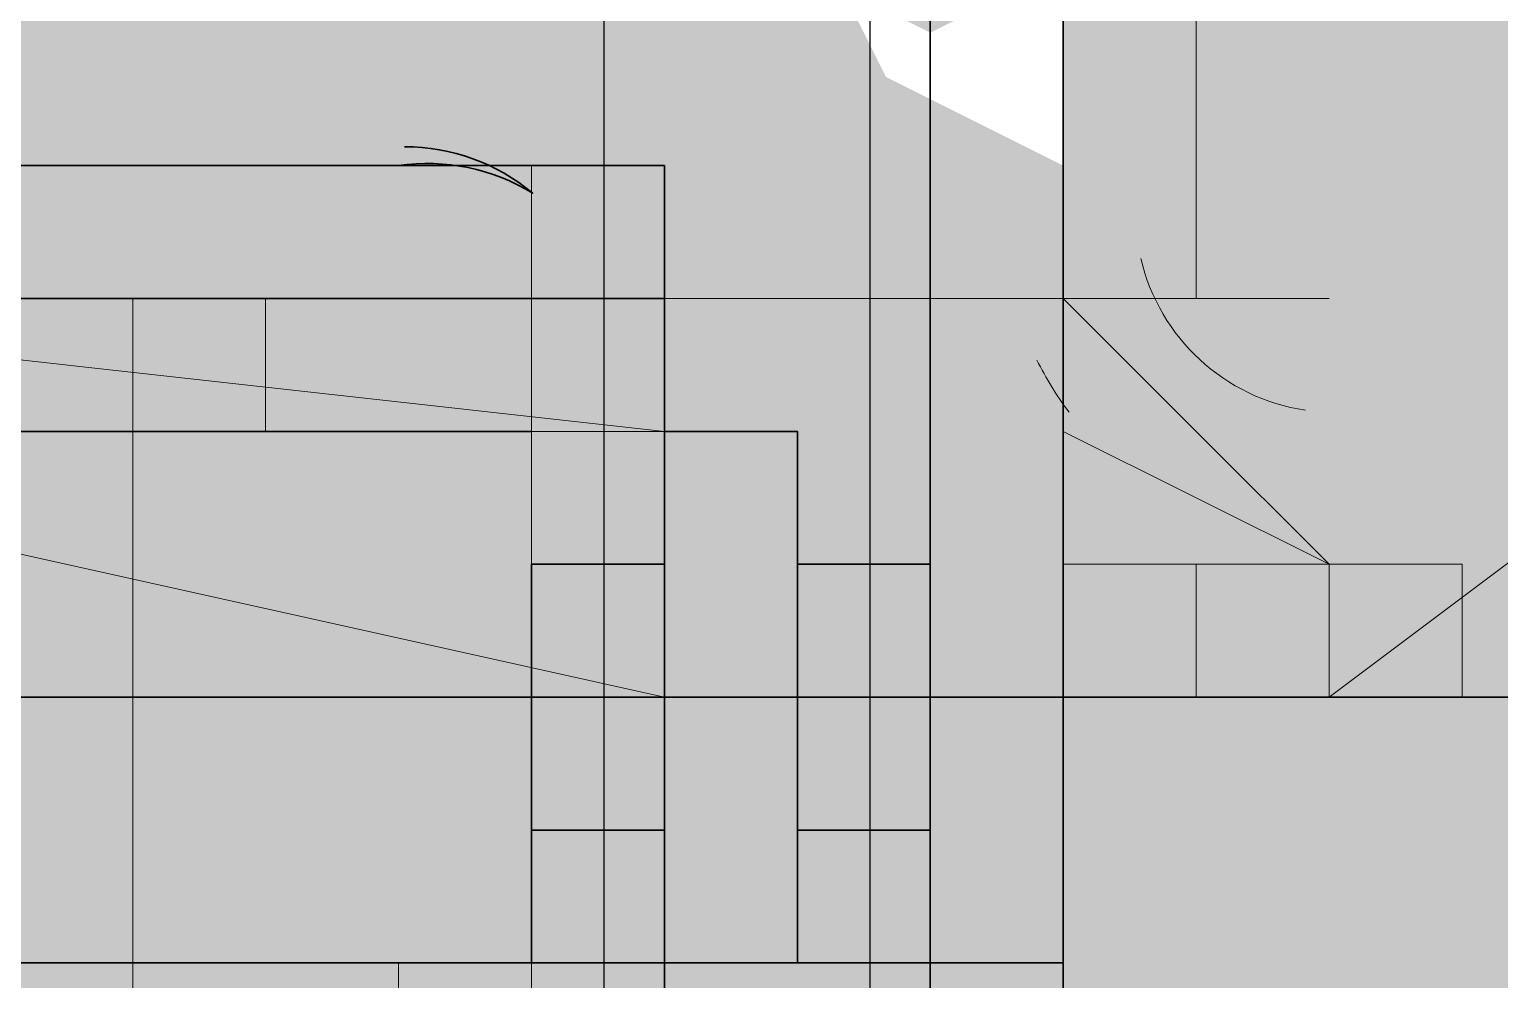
# Model space of a CAD drawing. Header units: millimetres. Extents: x 2315 to 4619, y 1334 to 1897.
# Drawn here: x 3939.023 to 3939.698, y 1525.685 to 1526.122 of the extents above; entities that cross this region are included whole.
import ezdxf

# ---------------------------------------------------------------- set-up
doc = ezdxf.new("R2010")
doc.units = ezdxf.units.MM
for name, color, linetype in [('PDF_3中心线层', 1, 'Continuous'), ('PDF_5剖面线层', 2, 'Continuous'), ('PDF_中心线层', 1, 'Continuous'), ('PDF_剖面线层', 4, 'Continuous'), ('PDF_尺寸线层', 7, 'Continuous'), ('PDF_粗实线层', 7, 'Continuous'), ('PDF_细实线层', 7, 'Continuous'), ('PDF_虚线层', 6, 'Continuous')]:
    doc.layers.add(name, color=color, linetype=linetype)
picture_1 = doc.add_image_def('image19.png', size_in_pixel=(6, 9))
picture_2 = doc.add_image_def('image20.png', size_in_pixel=(6, 7))

msp = doc.modelspace()

# ---------------------------------------------------------------- hatches: boundary and pattern name
at = {"layer": 'PDF_5剖面线层', "transparency": 33554559}
for points in [[(3939.49765, 1526.05952), (3939.43657, 1526.05952), (3939.43657, 1525.99844), (3939.49765, 1525.93735), (3939.55874, 1525.99844), (3939.55874, 1526.05952)], [(3939.55874, 1526.05952), (3939.49765, 1526.05952), (3939.49765, 1525.99844), (3939.55874, 1525.93735), (3939.61982, 1525.99844), (3939.61982, 1526.05952)], [(3939.49765, 1525.99844), (3939.43657, 1525.99844), (3939.43657, 1525.93735), (3939.49765, 1525.87627), (3939.55874, 1525.93735), (3939.55874, 1525.99844)], [(3939.61982, 1525.93735), (3939.55874, 1525.93735), (3939.55874, 1525.87627), (3939.61982, 1525.81519), (3939.6809, 1525.87627), (3939.6809, 1525.93735)], [(3939.61982, 1525.93735), (3939.55874, 1525.93735), (3939.55874, 1525.87627), (3939.61982, 1525.81519), (3939.6809, 1525.87627), (3939.6809, 1525.93735)], [(3939.61982, 1525.93735), (3939.55874, 1525.93735), (3939.55874, 1525.87627), (3939.61982, 1525.81519), (3939.6809, 1525.87627), (3939.6809, 1525.93735)]]:
    msp.add_hatch(color=256, dxfattribs=at).paths.add_polyline_path(points)
at = {"layer": 'PDF_中心线层', "transparency": 33554559}
for points in [[(3939.07009, 1526.05952), (3939.00901, 1526.05952), (3939.00901, 1525.99844), (3939.07009, 1525.93735), (3939.13117, 1525.99844), (3939.13117, 1526.05952)], [(3939.07009, 1526.05952), (3939.00901, 1526.05952), (3939.00901, 1525.99844), (3939.07009, 1525.93735), (3939.13117, 1525.99844), (3939.13117, 1526.05952)], [(3939.19225, 1526.05952), (3939.13117, 1526.05952), (3939.13117, 1525.99844), (3939.19225, 1525.93735), (3939.25333, 1525.99844), (3939.25333, 1526.05952)], [(3939.19225, 1526.05952), (3939.13117, 1526.05952), (3939.13117, 1525.99844), (3939.19225, 1525.93735), (3939.25333, 1525.99844), (3939.25333, 1526.05952)], [(3939.19225, 1526.05952), (3939.13117, 1526.05952), (3939.13117, 1525.99844), (3939.19225, 1525.93735), (3939.25333, 1525.99844), (3939.25333, 1526.05952)], [(3939.19225, 1526.05952), (3939.13117, 1526.05952), (3939.13117, 1525.99844), (3939.19225, 1525.93735), (3939.25333, 1525.99844), (3939.25333, 1526.05952)], [(3939.25333, 1525.99844), (3939.19225, 1525.99844), (3939.19225, 1525.93735), (3939.25333, 1525.87627), (3939.31441, 1525.93735), (3939.31441, 1525.99844)], [(3939.31441, 1525.99844), (3939.25333, 1525.99844), (3939.25333, 1525.93735), (3939.31441, 1525.87627), (3939.37549, 1525.93735), (3939.37549, 1525.99844)], [(3939.31441, 1525.99844), (3939.25333, 1525.99844), (3939.25333, 1525.93735), (3939.31441, 1525.87627), (3939.37549, 1525.93735), (3939.37549, 1525.99844)], [(3939.31441, 1525.99844), (3939.25333, 1525.99844), (3939.25333, 1525.93735), (3939.31441, 1525.87627), (3939.37549, 1525.93735), (3939.37549, 1525.99844)], [(3939.31441, 1525.99844), (3939.25333, 1525.99844), (3939.25333, 1525.93735), (3939.31441, 1525.87627), (3939.37549, 1525.93735), (3939.37549, 1525.99844)], [(3939.07009, 1525.87627), (3939.00901, 1525.87627), (3939.00901, 1525.81519), (3939.07009, 1525.75411), (3939.13117, 1525.81519), (3939.13117, 1525.87627)], [(3939.31441, 1525.87627), (3939.25333, 1525.87627), (3939.25333, 1525.81519), (3939.31441, 1525.75411), (3939.37549, 1525.81519), (3939.37549, 1525.87627)], [(3939.31441, 1525.75411), (3939.25333, 1525.75411), (3939.25333, 1525.69303), (3939.31441, 1525.63195), (3939.37549, 1525.69303), (3939.37549, 1525.75411)], [(3939.31441, 1525.75411), (3939.25333, 1525.75411), (3939.25333, 1525.69303), (3939.31441, 1525.63195), (3939.37549, 1525.69303), (3939.37549, 1525.75411)], [(3939.31441, 1525.75411), (3939.25333, 1525.75411), (3939.25333, 1525.69303), (3939.31441, 1525.63195), (3939.37549, 1525.69303), (3939.37549, 1525.75411)], [(3939.31441, 1525.75411), (3939.25333, 1525.75411), (3939.25333, 1525.69303), (3939.31441, 1525.63195), (3939.37549, 1525.69303), (3939.37549, 1525.75411)], [(3939.19225, 1525.69303), (3939.13117, 1525.69303), (3939.13117, 1525.63195), (3939.19225, 1525.57087), (3939.25333, 1525.63195), (3939.25333, 1525.69303)], [(3939.19225, 1525.69303), (3939.13117, 1525.69303), (3939.13117, 1525.63195), (3939.19225, 1525.57087), (3939.25333, 1525.63195), (3939.25333, 1525.69303)]]:
    msp.add_hatch(color=256, dxfattribs=at).paths.add_polyline_path(points)
at = {"layer": 'PDF_剖面线层', "transparency": 33554559}
msp.add_hatch(color=256, dxfattribs=at).paths.add_polyline_path([(3939.6809, 1525.93735), (3939.61982, 1525.93735), (3939.61982, 1525.87627), (3939.6809, 1525.81519), (3939.74198, 1525.87627), (3939.74198, 1525.93735)])
at = {"layer": 'PDF_尺寸线层', "transparency": 33554559}
h = msp.add_hatch(color=3, dxfattribs=at)
h.paths.add_polyline_path([(3939.6809, 1525.81519), (3939.61982, 1525.81519), (3939.6809, 1525.81519)], flags=0)
h.paths.add_polyline_path([(3939.6809, 1525.81519), (3939.61982, 1525.81519), (3939.6809, 1525.81519)], flags=0)
h.paths.add_polyline_path([(3939.6809, 1525.81519), (3939.61982, 1525.81519), (3939.6809, 1525.81519)], flags=0)
h.paths.add_polyline_path([(3939.6809, 1525.81519), (3939.61982, 1525.81519), (3939.6809, 1525.81519)], flags=0)
h.paths.add_polyline_path([(3939.6809, 1525.81519), (3939.61982, 1525.81519), (3939.6809, 1525.81519)], flags=0)
h.paths.add_polyline_path([(3939.6809, 1525.81519), (3939.61982, 1525.81519), (3939.6809, 1525.81519)], flags=0)
h.paths.add_polyline_path([(3939.6809, 1525.81519), (3939.61982, 1525.81519), (3939.6809, 1525.81519)], flags=0)
h.paths.add_polyline_path([(3939.6809, 1525.81519), (3939.61982, 1525.81519), (3939.6809, 1525.81519)], flags=0)
at = {"layer": 'PDF_粗实线层', "true_color": 0xffffff, "transparency": 33554559}
h = msp.add_hatch(color=7, dxfattribs=at)
h.paths.add_polyline_path([(3940.04738, 1525.02114), (3940.04738, 1525.81519), (3939.80306, 1525.02114)])
h.paths.add_polyline_path([(3939.74198, 1525.02114), (3940.04738, 1525.81519), (3940.04738, 1526.97573), (3939.49765, 1526.97573), (3939.49765, 1525.02114)])
at = {"layer": 'PDF_粗实线层', "transparency": 33554559}
for points in [[(3939.25333, 1526.48708), (3939.13117, 1526.426), (3939.07009, 1526.30384), (3939.13117, 1526.18168), (3939.25333, 1526.1206), (3939.37549, 1526.18168), (3939.43657, 1526.30384), (3939.37549, 1526.426)], [(3939.43657, 1526.48708), (3939.31441, 1526.426), (3939.25333, 1526.30384), (3939.31441, 1526.18168), (3939.43657, 1526.1206), (3939.55874, 1526.18168), (3939.61982, 1526.30384), (3939.55874, 1526.426)], [(3939.43657, 1526.48708), (3939.31441, 1526.426), (3939.25333, 1526.30384), (3939.31441, 1526.18168), (3939.43657, 1526.1206), (3939.55874, 1526.18168), (3939.61982, 1526.30384), (3939.55874, 1526.426)], [(3939.55874, 1526.48708), (3939.43657, 1526.426), (3939.37549, 1526.30384), (3939.43657, 1526.18168), (3939.55874, 1526.1206), (3939.6809, 1526.18168), (3939.74198, 1526.30384), (3939.6809, 1526.426)], [(3939.55874, 1526.48708), (3939.43657, 1526.426), (3939.37549, 1526.30384), (3939.43657, 1526.18168), (3939.55874, 1526.1206), (3939.6809, 1526.18168), (3939.74198, 1526.30384), (3939.6809, 1526.426)], [(3939.6809, 1526.48708), (3939.55874, 1526.426), (3939.49765, 1526.30384), (3939.55874, 1526.18168), (3939.6809, 1526.1206), (3939.80306, 1526.18168), (3939.86414, 1526.30384), (3939.80306, 1526.426)], [(3939.19225, 1526.24276), (3939.07009, 1526.18168), (3939.00901, 1526.05952), (3939.07009, 1525.93735), (3939.19225, 1525.87627), (3939.31441, 1525.93735), (3939.37549, 1526.05952), (3939.31441, 1526.18168)], [(3939.25333, 1526.24276), (3939.13117, 1526.18168), (3939.07009, 1526.05952), (3939.13117, 1525.93735), (3939.25333, 1525.87627), (3939.37549, 1525.93735), (3939.43657, 1526.05952), (3939.37549, 1526.18168)], [(3939.25333, 1526.24276), (3939.13117, 1526.18168), (3939.07009, 1526.05952), (3939.13117, 1525.93735), (3939.25333, 1525.87627), (3939.37549, 1525.93735), (3939.43657, 1526.05952), (3939.37549, 1526.18168)], [(3938.88684, 1526.18168), (3938.76468, 1526.1206), (3938.7036, 1525.99844), (3938.76468, 1525.87627), (3938.88684, 1525.81519), (3939.00901, 1525.87627), (3939.07009, 1525.99844), (3939.00901, 1526.1206)], [(3938.88684, 1526.18168), (3938.76468, 1526.1206), (3938.7036, 1525.99844), (3938.76468, 1525.87627), (3938.88684, 1525.81519), (3939.00901, 1525.87627), (3939.07009, 1525.99844), (3939.00901, 1526.1206)], [(3938.88684, 1526.18168), (3938.76468, 1526.1206), (3938.7036, 1525.99844), (3938.76468, 1525.87627), (3938.88684, 1525.81519), (3939.00901, 1525.87627), (3939.07009, 1525.99844), (3939.00901, 1526.1206)], [(3938.88684, 1526.18168), (3938.76468, 1526.1206), (3938.7036, 1525.99844), (3938.76468, 1525.87627), (3938.88684, 1525.81519), (3939.00901, 1525.87627), (3939.07009, 1525.99844), (3939.00901, 1526.1206)], [(3938.94792, 1526.18168), (3938.82576, 1526.1206), (3938.76468, 1525.99844), (3938.82576, 1525.87627), (3938.94792, 1525.81519), (3939.07009, 1525.87627), (3939.13117, 1525.99844), (3939.07009, 1526.1206)], [(3938.94792, 1526.18168), (3938.82576, 1526.1206), (3938.76468, 1525.99844), (3938.82576, 1525.87627), (3938.94792, 1525.81519), (3939.07009, 1525.87627), (3939.13117, 1525.99844), (3939.07009, 1526.1206)], [(3939.07009, 1526.18168), (3938.94792, 1526.1206), (3938.88684, 1525.99844), (3938.94792, 1525.87627), (3939.07009, 1525.81519), (3939.19225, 1525.87627), (3939.25333, 1525.99844), (3939.19225, 1526.1206)], [(3939.07009, 1526.18168), (3938.94792, 1526.1206), (3938.88684, 1525.99844), (3938.94792, 1525.87627), (3939.07009, 1525.81519), (3939.19225, 1525.87627), (3939.25333, 1525.99844), (3939.19225, 1526.1206)], [(3939.07009, 1526.18168), (3938.94792, 1526.1206), (3938.88684, 1525.99844), (3938.94792, 1525.87627), (3939.07009, 1525.81519), (3939.19225, 1525.87627), (3939.25333, 1525.99844), (3939.19225, 1526.1206)], [(3939.13117, 1526.18168), (3939.00901, 1526.1206), (3938.94792, 1525.99844), (3939.00901, 1525.87627), (3939.13117, 1525.81519), (3939.25333, 1525.87627), (3939.31441, 1525.99844), (3939.25333, 1526.1206)], [(3939.19225, 1526.18168), (3939.07009, 1526.1206), (3939.00901, 1525.99844), (3939.07009, 1525.87627), (3939.19225, 1525.81519), (3939.31441, 1525.87627), (3939.37549, 1525.99844), (3939.31441, 1526.1206)], [(3939.19225, 1526.18168), (3939.07009, 1526.1206), (3939.00901, 1525.99844), (3939.07009, 1525.87627), (3939.19225, 1525.81519), (3939.31441, 1525.87627), (3939.37549, 1525.99844), (3939.31441, 1526.1206)], [(3939.25333, 1526.1206), (3939.13117, 1526.05952), (3939.07009, 1525.93735), (3939.13117, 1525.81519), (3939.25333, 1525.75411), (3939.37549, 1525.81519), (3939.43657, 1525.93735), (3939.37549, 1526.05952)], [(3939.25333, 1526.1206), (3939.13117, 1526.05952), (3939.07009, 1525.93735), (3939.13117, 1525.81519), (3939.25333, 1525.75411), (3939.37549, 1525.81519), (3939.43657, 1525.93735), (3939.37549, 1526.05952)], [(3939.25333, 1526.1206), (3939.13117, 1526.05952), (3939.07009, 1525.93735), (3939.13117, 1525.81519), (3939.25333, 1525.75411), (3939.37549, 1525.81519), (3939.43657, 1525.93735), (3939.37549, 1526.05952)], [(3939.25333, 1526.1206), (3939.13117, 1526.05952), (3939.07009, 1525.93735), (3939.13117, 1525.81519), (3939.25333, 1525.75411), (3939.37549, 1525.81519), (3939.43657, 1525.93735), (3939.37549, 1526.05952)], [(3939.25333, 1526.1206), (3939.13117, 1526.05952), (3939.07009, 1525.93735), (3939.13117, 1525.81519), (3939.25333, 1525.75411), (3939.37549, 1525.81519), (3939.43657, 1525.93735), (3939.37549, 1526.05952)], [(3939.25333, 1526.1206), (3939.13117, 1526.05952), (3939.07009, 1525.93735), (3939.13117, 1525.81519), (3939.25333, 1525.75411), (3939.37549, 1525.81519), (3939.43657, 1525.93735), (3939.37549, 1526.05952)], [(3939.25333, 1526.1206), (3939.13117, 1526.05952), (3939.07009, 1525.93735), (3939.13117, 1525.81519), (3939.25333, 1525.75411), (3939.37549, 1525.81519), (3939.43657, 1525.93735), (3939.37549, 1526.05952)], [(3939.25333, 1526.1206), (3939.13117, 1526.05952), (3939.07009, 1525.93735), (3939.13117, 1525.81519), (3939.25333, 1525.75411), (3939.37549, 1525.81519), (3939.43657, 1525.93735), (3939.37549, 1526.05952)], [(3939.31441, 1526.1206), (3939.19225, 1526.05952), (3939.13117, 1525.93735), (3939.19225, 1525.81519), (3939.31441, 1525.75411), (3939.43657, 1525.81519), (3939.49765, 1525.93735), (3939.43657, 1526.05952)], [(3939.31441, 1526.1206), (3939.19225, 1526.05952), (3939.13117, 1525.93735), (3939.19225, 1525.81519), (3939.31441, 1525.75411), (3939.43657, 1525.81519), (3939.49765, 1525.93735), (3939.43657, 1526.05952)], [(3939.31441, 1526.1206), (3939.19225, 1526.05952), (3939.13117, 1525.93735), (3939.19225, 1525.81519), (3939.31441, 1525.75411), (3939.43657, 1525.81519), (3939.49765, 1525.93735), (3939.43657, 1526.05952)], [(3939.31441, 1526.1206), (3939.19225, 1526.05952), (3939.13117, 1525.93735), (3939.19225, 1525.81519), (3939.31441, 1525.75411), (3939.43657, 1525.81519), (3939.49765, 1525.93735), (3939.43657, 1526.05952)], [(3939.31441, 1526.1206), (3939.19225, 1526.05952), (3939.13117, 1525.93735), (3939.19225, 1525.81519), (3939.31441, 1525.75411), (3939.43657, 1525.81519), (3939.49765, 1525.93735), (3939.43657, 1526.05952)], [(3939.31441, 1526.1206), (3939.19225, 1526.05952), (3939.13117, 1525.93735), (3939.19225, 1525.81519), (3939.31441, 1525.75411), (3939.43657, 1525.81519), (3939.49765, 1525.93735), (3939.43657, 1526.05952)], [(3939.31441, 1526.1206), (3939.19225, 1526.05952), (3939.13117, 1525.93735), (3939.19225, 1525.81519), (3939.31441, 1525.75411), (3939.43657, 1525.81519), (3939.49765, 1525.93735), (3939.43657, 1526.05952)], [(3939.31441, 1526.1206), (3939.19225, 1526.05952), (3939.13117, 1525.93735), (3939.19225, 1525.81519), (3939.31441, 1525.75411), (3939.43657, 1525.81519), (3939.49765, 1525.93735), (3939.43657, 1526.05952)], [(3939.31441, 1526.1206), (3939.19225, 1526.05952), (3939.13117, 1525.93735), (3939.19225, 1525.81519), (3939.31441, 1525.75411), (3939.43657, 1525.81519), (3939.49765, 1525.93735), (3939.43657, 1526.05952)], [(3939.31441, 1526.1206), (3939.19225, 1526.05952), (3939.13117, 1525.93735), (3939.19225, 1525.81519), (3939.31441, 1525.75411), (3939.43657, 1525.81519), (3939.49765, 1525.93735), (3939.43657, 1526.05952)], [(3939.31441, 1526.1206), (3939.19225, 1526.05952), (3939.13117, 1525.93735), (3939.19225, 1525.81519), (3939.31441, 1525.75411), (3939.43657, 1525.81519), (3939.49765, 1525.93735), (3939.43657, 1526.05952)], [(3939.31441, 1526.1206), (3939.19225, 1526.05952), (3939.13117, 1525.93735), (3939.19225, 1525.81519), (3939.31441, 1525.75411), (3939.43657, 1525.81519), (3939.49765, 1525.93735), (3939.43657, 1526.05952)], [(3939.37549, 1526.1206), (3939.25333, 1526.05952), (3939.19225, 1525.93735), (3939.25333, 1525.81519), (3939.37549, 1525.75411), (3939.49765, 1525.81519), (3939.55874, 1525.93735), (3939.49765, 1526.05952)], [(3939.37549, 1526.1206), (3939.25333, 1526.05952), (3939.19225, 1525.93735), (3939.25333, 1525.81519), (3939.37549, 1525.75411), (3939.49765, 1525.81519), (3939.55874, 1525.93735), (3939.49765, 1526.05952)], [(3939.37549, 1526.1206), (3939.25333, 1526.05952), (3939.19225, 1525.93735), (3939.25333, 1525.81519), (3939.37549, 1525.75411), (3939.49765, 1525.81519), (3939.55874, 1525.93735), (3939.49765, 1526.05952)], [(3939.37549, 1526.1206), (3939.25333, 1526.05952), (3939.19225, 1525.93735), (3939.25333, 1525.81519), (3939.37549, 1525.75411), (3939.49765, 1525.81519), (3939.55874, 1525.93735), (3939.49765, 1526.05952)], [(3939.37549, 1526.1206), (3939.25333, 1526.05952), (3939.19225, 1525.93735), (3939.25333, 1525.81519), (3939.37549, 1525.75411), (3939.49765, 1525.81519), (3939.55874, 1525.93735), (3939.49765, 1526.05952)], [(3939.37549, 1526.1206), (3939.25333, 1526.05952), (3939.19225, 1525.93735), (3939.25333, 1525.81519), (3939.37549, 1525.75411), (3939.49765, 1525.81519), (3939.55874, 1525.93735), (3939.49765, 1526.05952)], [(3939.37549, 1526.1206), (3939.25333, 1526.05952), (3939.19225, 1525.93735), (3939.25333, 1525.81519), (3939.37549, 1525.75411), (3939.49765, 1525.81519), (3939.55874, 1525.93735), (3939.49765, 1526.05952)], [(3939.37549, 1526.1206), (3939.25333, 1526.05952), (3939.19225, 1525.93735), (3939.25333, 1525.81519), (3939.37549, 1525.75411), (3939.49765, 1525.81519), (3939.55874, 1525.93735), (3939.49765, 1526.05952)], [(3939.37549, 1526.05952), (3939.25333, 1525.99844), (3939.19225, 1525.87627), (3939.25333, 1525.75411), (3939.37549, 1525.69303), (3939.49765, 1525.75411), (3939.55874, 1525.87627), (3939.49765, 1525.99844)], [(3939.43657, 1526.05952), (3939.31441, 1525.99844), (3939.25333, 1525.87627), (3939.31441, 1525.75411), (3939.43657, 1525.69303), (3939.55874, 1525.75411), (3939.61982, 1525.87627), (3939.55874, 1525.99844)], [(3939.07009, 1525.99844), (3938.94792, 1525.93735), (3938.88684, 1525.81519), (3938.94792, 1525.69303), (3939.07009, 1525.63195), (3939.19225, 1525.69303), (3939.25333, 1525.81519), (3939.19225, 1525.93735)], [(3939.07009, 1525.99844), (3938.94792, 1525.93735), (3938.88684, 1525.81519), (3938.94792, 1525.69303), (3939.07009, 1525.63195), (3939.19225, 1525.69303), (3939.25333, 1525.81519), (3939.19225, 1525.93735)], [(3939.31441, 1525.99844), (3939.19225, 1525.93735), (3939.13117, 1525.81519), (3939.19225, 1525.69303), (3939.31441, 1525.63195), (3939.43657, 1525.69303), (3939.49765, 1525.81519), (3939.43657, 1525.93735)], [(3939.31441, 1525.99844), (3939.19225, 1525.93735), (3939.13117, 1525.81519), (3939.19225, 1525.69303), (3939.31441, 1525.63195), (3939.43657, 1525.69303), (3939.49765, 1525.81519), (3939.43657, 1525.93735)], [(3939.25333, 1525.93735), (3939.13117, 1525.87627), (3939.07009, 1525.75411), (3939.13117, 1525.63195), (3939.25333, 1525.57087), (3939.37549, 1525.63195), (3939.43657, 1525.75411), (3939.37549, 1525.87627)], [(3939.25333, 1525.93735), (3939.13117, 1525.87627), (3939.07009, 1525.75411), (3939.13117, 1525.63195), (3939.25333, 1525.57087), (3939.37549, 1525.63195), (3939.43657, 1525.75411), (3939.37549, 1525.87627)], [(3939.31441, 1525.93735), (3939.19225, 1525.87627), (3939.13117, 1525.75411), (3939.19225, 1525.63195), (3939.31441, 1525.57087), (3939.43657, 1525.63195), (3939.49765, 1525.75411), (3939.43657, 1525.87627)], [(3939.31441, 1525.93735), (3939.19225, 1525.87627), (3939.13117, 1525.75411), (3939.19225, 1525.63195), (3939.31441, 1525.57087), (3939.43657, 1525.63195), (3939.49765, 1525.75411), (3939.43657, 1525.87627)], [(3939.37549, 1525.93735), (3939.25333, 1525.87627), (3939.19225, 1525.75411), (3939.25333, 1525.63195), (3939.37549, 1525.57087), (3939.49765, 1525.63195), (3939.55874, 1525.75411), (3939.49765, 1525.87627)], [(3939.37549, 1525.93735), (3939.25333, 1525.87627), (3939.19225, 1525.75411), (3939.25333, 1525.63195), (3939.37549, 1525.57087), (3939.49765, 1525.63195), (3939.55874, 1525.75411), (3939.49765, 1525.87627)], [(3939.37549, 1525.93735), (3939.25333, 1525.87627), (3939.19225, 1525.75411), (3939.25333, 1525.63195), (3939.37549, 1525.57087), (3939.49765, 1525.63195), (3939.55874, 1525.75411), (3939.49765, 1525.87627)], [(3939.43657, 1525.93735), (3939.31441, 1525.87627), (3939.25333, 1525.75411), (3939.31441, 1525.63195), (3939.43657, 1525.57087), (3939.55874, 1525.63195), (3939.61982, 1525.75411), (3939.55874, 1525.87627)], [(3939.25333, 1525.87627), (3939.13117, 1525.81519), (3939.07009, 1525.69303), (3939.13117, 1525.57087), (3939.25333, 1525.50979), (3939.37549, 1525.57087), (3939.43657, 1525.69303), (3939.37549, 1525.81519)], [(3939.25333, 1525.87627), (3939.13117, 1525.81519), (3939.07009, 1525.69303), (3939.13117, 1525.57087), (3939.25333, 1525.50979), (3939.37549, 1525.57087), (3939.43657, 1525.69303), (3939.37549, 1525.81519)], [(3939.31441, 1525.87627), (3939.19225, 1525.81519), (3939.13117, 1525.69303), (3939.19225, 1525.57087), (3939.31441, 1525.50979), (3939.43657, 1525.57087), (3939.49765, 1525.69303), (3939.43657, 1525.81519)], [(3939.31441, 1525.87627), (3939.19225, 1525.81519), (3939.13117, 1525.69303), (3939.19225, 1525.57087), (3939.31441, 1525.50979), (3939.43657, 1525.57087), (3939.49765, 1525.69303), (3939.43657, 1525.81519)], [(3939.31441, 1525.87627), (3939.19225, 1525.81519), (3939.13117, 1525.69303), (3939.19225, 1525.57087), (3939.31441, 1525.50979), (3939.43657, 1525.57087), (3939.49765, 1525.69303), (3939.43657, 1525.81519)], [(3939.31441, 1525.87627), (3939.19225, 1525.81519), (3939.13117, 1525.69303), (3939.19225, 1525.57087), (3939.31441, 1525.50979), (3939.43657, 1525.57087), (3939.49765, 1525.69303), (3939.43657, 1525.81519)], [(3939.31441, 1525.87627), (3939.19225, 1525.81519), (3939.13117, 1525.69303), (3939.19225, 1525.57087), (3939.31441, 1525.50979), (3939.43657, 1525.57087), (3939.49765, 1525.69303), (3939.43657, 1525.81519)], [(3939.31441, 1525.87627), (3939.19225, 1525.81519), (3939.13117, 1525.69303), (3939.19225, 1525.57087), (3939.31441, 1525.50979), (3939.43657, 1525.57087), (3939.49765, 1525.69303), (3939.43657, 1525.81519)], [(3939.31441, 1525.87627), (3939.19225, 1525.81519), (3939.13117, 1525.69303), (3939.19225, 1525.57087), (3939.31441, 1525.50979), (3939.43657, 1525.57087), (3939.49765, 1525.69303), (3939.43657, 1525.81519)], [(3939.31441, 1525.87627), (3939.19225, 1525.81519), (3939.13117, 1525.69303), (3939.19225, 1525.57087), (3939.31441, 1525.50979), (3939.43657, 1525.57087), (3939.49765, 1525.69303), (3939.43657, 1525.81519)], [(3939.31441, 1525.87627), (3939.19225, 1525.81519), (3939.13117, 1525.69303), (3939.19225, 1525.57087), (3939.31441, 1525.50979), (3939.43657, 1525.57087), (3939.49765, 1525.69303), (3939.43657, 1525.81519)], [(3939.37549, 1525.87627), (3939.25333, 1525.81519), (3939.19225, 1525.69303), (3939.25333, 1525.57087), (3939.37549, 1525.50979), (3939.49765, 1525.57087), (3939.55874, 1525.69303), (3939.49765, 1525.81519)], [(3939.37549, 1525.87627), (3939.25333, 1525.81519), (3939.19225, 1525.69303), (3939.25333, 1525.57087), (3939.37549, 1525.50979), (3939.49765, 1525.57087), (3939.55874, 1525.69303), (3939.49765, 1525.81519)], [(3939.37549, 1525.87627), (3939.25333, 1525.81519), (3939.19225, 1525.69303), (3939.25333, 1525.57087), (3939.37549, 1525.50979), (3939.49765, 1525.57087), (3939.55874, 1525.69303), (3939.49765, 1525.81519)], [(3939.37549, 1525.87627), (3939.25333, 1525.81519), (3939.19225, 1525.69303), (3939.25333, 1525.57087), (3939.37549, 1525.50979), (3939.49765, 1525.57087), (3939.55874, 1525.69303), (3939.49765, 1525.81519)], [(3939.37549, 1525.87627), (3939.25333, 1525.81519), (3939.19225, 1525.69303), (3939.25333, 1525.57087), (3939.37549, 1525.50979), (3939.49765, 1525.57087), (3939.55874, 1525.69303), (3939.49765, 1525.81519)], [(3939.37549, 1525.87627), (3939.25333, 1525.81519), (3939.19225, 1525.69303), (3939.25333, 1525.57087), (3939.37549, 1525.50979), (3939.49765, 1525.57087), (3939.55874, 1525.69303), (3939.49765, 1525.81519)], [(3939.37549, 1525.87627), (3939.25333, 1525.81519), (3939.19225, 1525.69303), (3939.25333, 1525.57087), (3939.37549, 1525.50979), (3939.49765, 1525.57087), (3939.55874, 1525.69303), (3939.49765, 1525.81519)], [(3939.43657, 1525.87627), (3939.31441, 1525.81519), (3939.25333, 1525.69303), (3939.31441, 1525.57087), (3939.43657, 1525.50979), (3939.55874, 1525.57087), (3939.61982, 1525.69303), (3939.55874, 1525.81519)], [(3938.94792, 1525.81519), (3938.82576, 1525.75411), (3938.76468, 1525.63195), (3938.82576, 1525.50979), (3938.94792, 1525.44871), (3939.07009, 1525.50979), (3939.13117, 1525.63195), (3939.07009, 1525.75411)], [(3938.94792, 1525.81519), (3938.82576, 1525.75411), (3938.76468, 1525.63195), (3938.82576, 1525.50979), (3938.94792, 1525.44871), (3939.07009, 1525.50979), (3939.13117, 1525.63195), (3939.07009, 1525.75411)], [(3939.07009, 1525.81519), (3938.94792, 1525.75411), (3938.88684, 1525.63195), (3938.94792, 1525.50979), (3939.07009, 1525.44871), (3939.19225, 1525.50979), (3939.25333, 1525.63195), (3939.19225, 1525.75411)], [(3939.07009, 1525.81519), (3938.94792, 1525.75411), (3938.88684, 1525.63195), (3938.94792, 1525.50979), (3939.07009, 1525.44871), (3939.19225, 1525.50979), (3939.25333, 1525.63195), (3939.19225, 1525.75411)], [(3939.19225, 1525.81519), (3939.07009, 1525.75411), (3939.00901, 1525.63195), (3939.07009, 1525.50979), (3939.19225, 1525.44871), (3939.31441, 1525.50979), (3939.37549, 1525.63195), (3939.31441, 1525.75411)], [(3939.19225, 1525.81519), (3939.07009, 1525.75411), (3939.00901, 1525.63195), (3939.07009, 1525.50979), (3939.19225, 1525.44871), (3939.31441, 1525.50979), (3939.37549, 1525.63195), (3939.31441, 1525.75411)], [(3939.25333, 1525.81519), (3939.13117, 1525.75411), (3939.07009, 1525.63195), (3939.13117, 1525.50979), (3939.25333, 1525.44871), (3939.37549, 1525.50979), (3939.43657, 1525.63195), (3939.37549, 1525.75411)], [(3939.25333, 1525.81519), (3939.13117, 1525.75411), (3939.07009, 1525.63195), (3939.13117, 1525.50979), (3939.25333, 1525.44871), (3939.37549, 1525.50979), (3939.43657, 1525.63195), (3939.37549, 1525.75411)], [(3939.25333, 1525.81519), (3939.13117, 1525.75411), (3939.07009, 1525.63195), (3939.13117, 1525.50979), (3939.25333, 1525.44871), (3939.37549, 1525.50979), (3939.43657, 1525.63195), (3939.37549, 1525.75411)], [(3939.25333, 1525.81519), (3939.13117, 1525.75411), (3939.07009, 1525.63195), (3939.13117, 1525.50979), (3939.25333, 1525.44871), (3939.37549, 1525.50979), (3939.43657, 1525.63195), (3939.37549, 1525.75411)], [(3938.94792, 1525.75411), (3938.82576, 1525.69303), (3938.76468, 1525.57087), (3938.82576, 1525.44871), (3938.94792, 1525.38762), (3939.07009, 1525.44871), (3939.13117, 1525.57087), (3939.07009, 1525.69303)], [(3938.94792, 1525.75411), (3938.82576, 1525.69303), (3938.76468, 1525.57087), (3938.82576, 1525.44871), (3938.94792, 1525.38762), (3939.07009, 1525.44871), (3939.13117, 1525.57087), (3939.07009, 1525.69303)], [(3939.07009, 1525.75411), (3938.94792, 1525.69303), (3938.88684, 1525.57087), (3938.94792, 1525.44871), (3939.07009, 1525.38762), (3939.19225, 1525.44871), (3939.25333, 1525.57087), (3939.19225, 1525.69303)], [(3939.07009, 1525.75411), (3938.94792, 1525.69303), (3938.88684, 1525.57087), (3938.94792, 1525.44871), (3939.07009, 1525.38762), (3939.19225, 1525.44871), (3939.25333, 1525.57087), (3939.19225, 1525.69303)], [(3939.19225, 1525.75411), (3939.07009, 1525.69303), (3939.00901, 1525.57087), (3939.07009, 1525.44871), (3939.19225, 1525.38762), (3939.31441, 1525.44871), (3939.37549, 1525.57087), (3939.31441, 1525.69303)], [(3939.25333, 1525.75411), (3939.13117, 1525.69303), (3939.07009, 1525.57087), (3939.13117, 1525.44871), (3939.25333, 1525.38762), (3939.37549, 1525.44871), (3939.43657, 1525.57087), (3939.37549, 1525.69303)], [(3939.25333, 1525.75411), (3939.13117, 1525.69303), (3939.07009, 1525.57087), (3939.13117, 1525.44871), (3939.25333, 1525.38762), (3939.37549, 1525.44871), (3939.43657, 1525.57087), (3939.37549, 1525.69303)]]:
    msp.add_hatch(color=256, dxfattribs=at).paths.add_polyline_path(points)
at = {"layer": 'PDF_粗实线层', "true_color": 0xffffff, "transparency": 33554559}
msp.add_hatch(color=7, dxfattribs=at).paths.add_polyline_path([(3938.76468, 1525.69303), (3939.31441, 1525.69303), (3939.31441, 1525.93735), (3938.76468, 1525.93735)])
at = {"layer": 'PDF_细实线层', "transparency": 33554559}
for points in [[(3939.49765, 1526.05952), (3939.43657, 1526.05952), (3939.43657, 1525.99844), (3939.49765, 1525.93735), (3939.55874, 1525.99844), (3939.55874, 1526.05952)], [(3939.49765, 1526.05952), (3939.43657, 1526.05952), (3939.43657, 1525.99844), (3939.49765, 1525.93735), (3939.55874, 1525.99844), (3939.55874, 1526.05952)], [(3939.55874, 1526.05952), (3939.49765, 1526.05952), (3939.49765, 1525.99844), (3939.55874, 1525.93735), (3939.61982, 1525.99844), (3939.61982, 1526.05952)], [(3939.55874, 1526.05952), (3939.49765, 1526.05952), (3939.49765, 1525.99844), (3939.55874, 1525.93735), (3939.61982, 1525.99844), (3939.61982, 1526.05952)], [(3939.55874, 1526.05952), (3939.49765, 1526.05952), (3939.49765, 1525.99844), (3939.55874, 1525.93735), (3939.61982, 1525.99844), (3939.61982, 1526.05952)], [(3939.55874, 1526.05952), (3939.49765, 1526.05952), (3939.49765, 1525.99844), (3939.55874, 1525.93735), (3939.61982, 1525.99844), (3939.61982, 1526.05952)], [(3939.55874, 1526.05952), (3939.49765, 1526.05952), (3939.49765, 1525.99844), (3939.55874, 1525.93735), (3939.61982, 1525.99844), (3939.61982, 1526.05952)], [(3939.25333, 1525.99844), (3939.19225, 1525.99844), (3939.19225, 1525.93735), (3939.25333, 1525.87627), (3939.31441, 1525.93735), (3939.31441, 1525.99844)], [(3939.31441, 1525.99844), (3939.25333, 1525.99844), (3939.25333, 1525.93735), (3939.31441, 1525.87627), (3939.37549, 1525.93735), (3939.37549, 1525.99844)], [(3939.49765, 1525.99844), (3939.43657, 1525.99844), (3939.43657, 1525.93735), (3939.49765, 1525.87627), (3939.55874, 1525.93735), (3939.55874, 1525.99844)], [(3939.49765, 1525.99844), (3939.43657, 1525.99844), (3939.43657, 1525.93735), (3939.49765, 1525.87627), (3939.55874, 1525.93735), (3939.55874, 1525.99844)], [(3939.49765, 1525.93735), (3939.43657, 1525.93735), (3939.43657, 1525.87627), (3939.49765, 1525.81519), (3939.55874, 1525.87627), (3939.55874, 1525.93735)], [(3939.49765, 1525.93735), (3939.43657, 1525.93735), (3939.43657, 1525.87627), (3939.49765, 1525.81519), (3939.55874, 1525.87627), (3939.55874, 1525.93735)], [(3939.49765, 1525.93735), (3939.43657, 1525.93735), (3939.43657, 1525.87627), (3939.49765, 1525.81519), (3939.55874, 1525.87627), (3939.55874, 1525.93735)], [(3939.61982, 1525.93735), (3939.55874, 1525.93735), (3939.55874, 1525.87627), (3939.61982, 1525.81519), (3939.6809, 1525.87627), (3939.6809, 1525.93735)], [(3939.61982, 1525.93735), (3939.55874, 1525.93735), (3939.55874, 1525.87627), (3939.61982, 1525.81519), (3939.6809, 1525.87627), (3939.6809, 1525.93735)], [(3939.61982, 1525.93735), (3939.55874, 1525.93735), (3939.55874, 1525.87627), (3939.61982, 1525.81519), (3939.6809, 1525.87627), (3939.6809, 1525.93735)], [(3939.61982, 1525.93735), (3939.55874, 1525.93735), (3939.55874, 1525.87627), (3939.61982, 1525.81519), (3939.6809, 1525.87627), (3939.6809, 1525.93735)], [(3939.6809, 1525.93735), (3939.61982, 1525.93735), (3939.61982, 1525.87627), (3939.6809, 1525.81519), (3939.74198, 1525.87627), (3939.74198, 1525.93735)], [(3939.6809, 1525.93735), (3939.61982, 1525.93735), (3939.61982, 1525.87627), (3939.6809, 1525.81519), (3939.74198, 1525.87627), (3939.74198, 1525.93735)], [(3939.07009, 1525.87627), (3939.00901, 1525.87627), (3939.00901, 1525.81519), (3939.07009, 1525.75411), (3939.13117, 1525.81519), (3939.13117, 1525.87627)], [(3939.31441, 1525.87627), (3939.25333, 1525.87627), (3939.25333, 1525.81519), (3939.31441, 1525.75411), (3939.37549, 1525.81519), (3939.37549, 1525.87627)], [(3939.31441, 1525.75411), (3939.25333, 1525.75411), (3939.25333, 1525.69303), (3939.31441, 1525.63195), (3939.37549, 1525.69303), (3939.37549, 1525.75411)]]:
    msp.add_hatch(color=256, dxfattribs=at).paths.add_polyline_path(points)
at = {"layer": 'PDF_虚线层', "transparency": 33554559}
for points in [[(3939.31441, 1525.99844), (3939.25333, 1525.99844), (3939.25333, 1525.93735), (3939.31441, 1525.87627), (3939.37549, 1525.93735), (3939.37549, 1525.99844)], [(3939.31441, 1525.99844), (3939.25333, 1525.99844), (3939.25333, 1525.93735), (3939.31441, 1525.87627), (3939.37549, 1525.93735), (3939.37549, 1525.99844)], [(3939.31441, 1525.75411), (3939.25333, 1525.75411), (3939.25333, 1525.69303), (3939.31441, 1525.63195), (3939.37549, 1525.69303), (3939.37549, 1525.75411)], [(3939.31441, 1525.75411), (3939.25333, 1525.75411), (3939.25333, 1525.69303), (3939.31441, 1525.63195), (3939.37549, 1525.69303), (3939.37549, 1525.75411)]]:
    msp.add_hatch(color=256, dxfattribs=at).paths.add_polyline_path(points)

# ---------------------------------------------------------------- linework, layer by layer
at = {"layer": 'PDF_3中心线层', "lineweight": 18}
for points in [[(3939.61982, 1525.87627), (3939.6809, 1525.87627)], [(3938.33711, 1525.81519), (3943.10144, 1525.81519)]]:
    msp.add_lwpolyline(points, dxfattribs=at)
at = {"layer": 'PDF_5剖面线层', "lineweight": 13}
for points in [[(3939.55874, 1526.18168), (3939.55874, 1526.1206), (3939.55874, 1526.05952), (3939.55874, 1525.99844)], [(3939.55874, 1525.99844), (3939.49765, 1525.99844), (3939.55874, 1525.99844)], [(3939.55874, 1525.87627), (3939.49765, 1525.87627), (3939.55874, 1525.87627), (3939.49765, 1525.87627), (3939.55874, 1525.87627), (3939.61982, 1525.87627), (3939.55874, 1525.93735), (3939.49765, 1525.99844), (3939.55874, 1525.93735), (3939.61982, 1525.87627), (3939.49765, 1525.93735), (3939.61982, 1525.87627)]]:
    msp.add_lwpolyline(points, dxfattribs=at)
at = {"layer": 'PDF_中心线层', "lineweight": 18}
for points in [[(3938.7036, 1526.05952), (3938.7036, 1525.57087), (3939.25333, 1525.57087), (3939.25333, 1526.05952)], [(3939.00901, 1525.99844), (3939.07009, 1525.99844)]]:
    msp.add_lwpolyline(points, close=True, dxfattribs=at)
for points in [[(3939.25333, 1525.99844), (3939.25333, 1526.05952), (3939.19225, 1526.05952), (3939.31441, 1526.05952)], [(3938.58144, 1525.99844), (3939.61982, 1525.99844)], [(3939.31441, 1525.99844), (3938.82576, 1525.99844)], [(3939.19225, 1525.99844), (3938.94792, 1525.99844), (3938.88684, 1525.99844), (3938.94792, 1525.99844)], [(3939.07009, 1525.99844), (3939.07009, 1525.63195)], [(3939.13117, 1525.93735), (3939.13117, 1525.99844)], [(3939.07009, 1525.93735), (3939.07009, 1525.69303), (3939.07009, 1525.63195), (3939.00901, 1525.63195), (3939.07009, 1525.63195), (3939.07009, 1525.69303)], [(3939.25333, 1525.93735), (3939.19225, 1525.93735)], [(3939.37549, 1525.93735), (3939.31441, 1525.93735)], [(3939.31441, 1525.81519), (3938.76468, 1525.81519), (3938.82576, 1525.81519), (3938.82576, 1525.87627)], [(3939.31441, 1525.87627), (3939.31441, 1525.81519), (3939.25333, 1525.81519)], [(3939.37549, 1525.81519), (3938.7036, 1525.81519)], [(3939.07009, 1525.81519), (3939.00901, 1525.81519)], [(3938.94792, 1525.63195), (3939.19225, 1525.63195), (3939.25333, 1525.63195), (3939.25333, 1525.69303), (3939.25333, 1525.63195), (3939.19225, 1525.63195), (3939.19225, 1525.69303), (3939.19225, 1525.63195)], [(3939.37549, 1525.69303), (3939.31441, 1525.69303)]]:
    msp.add_lwpolyline(points, dxfattribs=at)
at = {"layer": 'PDF_尺寸线层', "color": 3, "lineweight": 18}
msp.add_lwpolyline([(3939.61982, 1525.81519), (3939.86414, 1525.99844), (3939.86414, 1526.05952), (3939.86414, 1526.18168), (3939.86414, 1526.24276)], dxfattribs=at)
at = {"layer": 'PDF_尺寸线层', "color": 3, "lineweight": 0}
msp.add_lwpolyline([(3939.61982, 1525.81519), (3939.61982, 1525.81519), (3939.61982, 1525.81519)], dxfattribs=at)
msp.add_lwpolyline([(3939.61982, 1525.81519), (3939.61982, 1525.81519), (3939.61982, 1525.81519)], dxfattribs=at)
msp.add_lwpolyline([(3939.61982, 1525.81519), (3939.61982, 1525.81519), (3939.61982, 1525.81519)], dxfattribs=at)
msp.add_lwpolyline([(3939.61982, 1525.81519), (3939.61982, 1525.81519), (3939.61982, 1525.81519)], dxfattribs=at)
msp.add_lwpolyline([(3939.61982, 1525.81519), (3939.61982, 1525.81519), (3939.61982, 1525.81519)], dxfattribs=at)
msp.add_lwpolyline([(3939.61982, 1525.81519), (3939.61982, 1525.81519), (3939.61982, 1525.81519)], dxfattribs=at)
msp.add_lwpolyline([(3939.61982, 1525.81519), (3939.61982, 1525.81519), (3939.61982, 1525.81519)], dxfattribs=at)
msp.add_lwpolyline([(3939.61982, 1525.81519), (3939.61982, 1525.81519), (3939.61982, 1525.81519)], dxfattribs=at)
msp.add_lwpolyline([(3939.61982, 1525.81519), (3939.61982, 1525.81519), (3939.61982, 1525.81519)], dxfattribs=at)
msp.add_lwpolyline([(3939.61982, 1525.81519), (3939.61982, 1525.81519), (3939.61982, 1525.81519)], dxfattribs=at)
msp.add_lwpolyline([(3939.61982, 1525.81519), (3939.61982, 1525.81519), (3939.61982, 1525.81519)], dxfattribs=at)
msp.add_lwpolyline([(3939.61982, 1525.81519), (3939.61982, 1525.81519), (3939.61982, 1525.81519)], dxfattribs=at)
msp.add_lwpolyline([(3939.61982, 1525.81519), (3939.61982, 1525.81519), (3939.61982, 1525.81519)], dxfattribs=at)
msp.add_lwpolyline([(3939.61982, 1525.81519), (3939.61982, 1525.81519), (3939.61982, 1525.81519)], dxfattribs=at)
msp.add_lwpolyline([(3939.61982, 1525.81519), (3939.61982, 1525.81519), (3939.61982, 1525.81519)], dxfattribs=at)
msp.add_lwpolyline([(3939.61982, 1525.81519), (3939.61982, 1525.81519), (3939.61982, 1525.81519)], dxfattribs=at)
msp.add_lwpolyline([(3939.61982, 1525.81519), (3939.61982, 1525.81519), (3939.61982, 1525.81519)], dxfattribs=at)
msp.add_lwpolyline([(3939.61982, 1525.81519), (3939.61982, 1525.81519), (3939.61982, 1525.81519)], dxfattribs=at)
msp.add_lwpolyline([(3939.61982, 1525.81519), (3939.61982, 1525.81519), (3939.61982, 1525.81519)], dxfattribs=at)
msp.add_lwpolyline([(3939.61982, 1525.81519), (3939.61982, 1525.81519), (3939.61982, 1525.81519)], dxfattribs=at)
msp.add_lwpolyline([(3939.61982, 1525.81519), (3939.61982, 1525.81519), (3939.61982, 1525.81519)], dxfattribs=at)
msp.add_lwpolyline([(3939.61982, 1525.81519), (3939.61982, 1525.81519), (3939.61982, 1525.81519)], dxfattribs=at)
msp.add_lwpolyline([(3939.61982, 1525.81519), (3939.61982, 1525.81519), (3939.61982, 1525.81519)], dxfattribs=at)
msp.add_lwpolyline([(3939.61982, 1525.81519), (3939.61982, 1525.81519), (3939.61982, 1525.81519)], dxfattribs=at)
msp.add_lwpolyline([(3939.61982, 1525.81519), (3939.61982, 1525.81519), (3939.61982, 1525.81519)], dxfattribs=at)
msp.add_lwpolyline([(3939.61982, 1525.81519), (3939.61982, 1525.81519), (3939.61982, 1525.81519)], dxfattribs=at)
msp.add_lwpolyline([(3939.61982, 1525.81519), (3939.61982, 1525.81519), (3939.61982, 1525.81519)], dxfattribs=at)
msp.add_lwpolyline([(3939.61982, 1525.81519), (3939.61982, 1525.81519), (3939.61982, 1525.81519)], dxfattribs=at)
msp.add_lwpolyline([(3939.61982, 1525.81519), (3939.61982, 1525.81519), (3939.61982, 1525.81519)], dxfattribs=at)
msp.add_lwpolyline([(3939.61982, 1525.81519), (3939.61982, 1525.81519), (3939.61982, 1525.81519)], dxfattribs=at)
msp.add_lwpolyline([(3939.61982, 1525.81519), (3939.61982, 1525.81519), (3939.61982, 1525.81519)], dxfattribs=at)
msp.add_lwpolyline([(3939.61982, 1525.81519), (3939.61982, 1525.81519), (3939.61982, 1525.81519)], dxfattribs=at)
msp.add_lwpolyline([(3939.61982, 1525.81519), (3939.61982, 1525.81519), (3939.61982, 1525.81519)], dxfattribs=at)
msp.add_lwpolyline([(3939.61982, 1525.81519), (3939.61982, 1525.81519), (3939.61982, 1525.81519)], dxfattribs=at)
msp.add_lwpolyline([(3939.61982, 1525.81519), (3939.61982, 1525.81519), (3939.61982, 1525.81519)], close=True, dxfattribs=at)
at = {"layer": 'PDF_尺寸线层', "color": 3, "transparency": 33554559}
for points in [[(3939.61982, 1525.81519), (3939.6809, 1525.81519), (3939.6809, 1525.81519)], [(3939.6809, 1525.81519), (3939.6809, 1525.81519), (3939.61982, 1525.81519)], [(3939.61982, 1525.81519), (3939.6809, 1525.81519), (3939.6809, 1525.81519)], [(3939.6809, 1525.81519), (3939.6809, 1525.81519), (3939.61982, 1525.81519)], [(3939.61982, 1525.81519), (3939.6809, 1525.81519), (3939.6809, 1525.81519)], [(3939.6809, 1525.81519), (3939.6809, 1525.81519), (3939.61982, 1525.81519)], [(3939.61982, 1525.81519), (3939.6809, 1525.81519), (3939.6809, 1525.81519)], [(3939.6809, 1525.81519), (3939.6809, 1525.81519), (3939.61982, 1525.81519)], [(3939.61982, 1525.81519), (3939.6809, 1525.81519), (3939.6809, 1525.81519)], [(3939.6809, 1525.81519), (3939.6809, 1525.81519), (3939.61982, 1525.81519)], [(3939.61982, 1525.81519), (3939.6809, 1525.81519), (3939.6809, 1525.81519)], [(3939.6809, 1525.81519), (3939.6809, 1525.81519), (3939.61982, 1525.81519)], [(3939.61982, 1525.81519), (3939.6809, 1525.81519), (3939.6809, 1525.81519)], [(3939.6809, 1525.81519), (3939.6809, 1525.81519), (3939.61982, 1525.81519)], [(3939.61982, 1525.81519), (3939.6809, 1525.81519), (3939.6809, 1525.81519)], [(3939.6809, 1525.81519), (3939.6809, 1525.81519), (3939.61982, 1525.81519)], [(3939.61982, 1525.81519), (3939.6809, 1525.81519), (3939.6809, 1525.81519)], [(3939.6809, 1525.81519), (3939.6809, 1525.81519), (3939.61982, 1525.81519)], [(3939.61982, 1525.81519), (3939.6809, 1525.81519), (3939.6809, 1525.81519)]]:
    msp.add_solid(points, dxfattribs=at)
at = {"layer": 'PDF_粗实线层', "color": 7, "lineweight": 0, "true_color": 0xffffff}
for points in [[(3940.04738, 1525.81519), (3940.04738, 1526.97573), (3940.04738, 1525.81519), (3939.49765, 1526.97573), (3939.49765, 1525.81519), (3939.49765, 1524.96006), (3939.49765, 1525.02114)], [(3939.31441, 1525.81519), (3938.76468, 1525.93735), (3939.31441, 1525.93735), (3938.76468, 1525.93735), (3939.31441, 1525.93735), (3938.76468, 1525.99844)], [(3939.31441, 1525.99844), (3938.82576, 1525.99844), (3939.31441, 1525.99844)], [(3939.31441, 1525.69303), (3939.31441, 1525.81519), (3938.76468, 1525.81519)], [(3939.07009, 1525.81519), (3939.07009, 1525.81519)], [(3939.31441, 1525.63195), (3938.82576, 1525.63195), (3939.31441, 1525.63195), (3938.76468, 1525.69303), (3939.31441, 1525.69303), (3938.76468, 1525.69303), (3939.31441, 1525.69303), (3938.76468, 1525.69303)]]:
    msp.add_lwpolyline(points, dxfattribs=at)
at = {"layer": 'PDF_粗实线层', "lineweight": 35}
for points in [[(3939.74198, 1526.97573), (3940.04738, 1526.97573), (3940.04738, 1525.81519), (3940.04738, 1524.96006), (3940.04738, 1525.02114), (3939.80306, 1525.02114), (3939.74198, 1525.02114), (3939.49765, 1525.02114), (3939.49765, 1524.96006), (3939.49765, 1525.81519), (3939.49765, 1526.97573)], [(3939.49765, 1526.30384), (3938.7036, 1526.30384), (3938.7036, 1525.69303), (3939.49765, 1525.69303)], [(3938.7036, 1525.81519), (3938.7036, 1526.05952), (3939.25333, 1526.05952), (3939.31441, 1526.05952), (3939.31441, 1525.99844), (3939.31441, 1525.93735), (3939.31441, 1525.81519), (3939.31441, 1525.69303), (3939.31441, 1525.63195), (3939.31441, 1525.57087), (3939.25333, 1525.57087), (3939.19225, 1525.57087), (3939.13117, 1525.57087), (3939.07009, 1525.57087), (3939.00901, 1525.57087), (3938.94792, 1525.57087), (3938.88684, 1525.57087), (3938.82576, 1525.57087), (3938.76468, 1525.57087), (3938.7036, 1525.57087), (3938.7036, 1525.63195), (3938.7036, 1525.69303)], [(3938.76468, 1525.81519), (3938.76468, 1525.93735), (3938.82576, 1525.99844), (3938.88684, 1525.99844), (3939.07009, 1525.99844), (3939.25333, 1525.99844), (3939.31441, 1525.99844), (3939.31441, 1525.93735), (3939.31441, 1525.81519), (3939.31441, 1525.69303), (3939.31441, 1525.63195), (3939.25333, 1525.63195), (3939.07009, 1525.63195), (3938.88684, 1525.63195), (3938.82576, 1525.63195), (3938.76468, 1525.69303)], [(3939.37549, 1525.75411), (3939.43657, 1525.75411), (3939.43657, 1525.87627), (3939.37549, 1525.87627), (3939.37549, 1525.75411), (3939.37549, 1525.87627)]]:
    msp.add_lwpolyline(points, close=True, dxfattribs=at)
for points in [[(3939.49765, 1526.97573), (3939.49765, 1524.96006), (3939.49765, 1526.97573)], [(3939.43657, 1526.30384), (3939.49765, 1526.30384), (3939.25333, 1526.30384), (3939.49765, 1526.30384), (3939.49765, 1526.426), (3938.7036, 1526.426), (3938.7036, 1525.99844), (3938.7036, 1525.57087), (3939.49765, 1525.57087), (3939.49765, 1525.69303), (3939.25333, 1525.69303), (3939.49765, 1525.69303), (3939.43657, 1525.69303)], [(3939.43657, 1524.41033), (3939.43657, 1526.36492)], [(3939.49765, 1524.41033), (3939.49765, 1526.36492)], [(3938.7036, 1526.05952), (3939.25333, 1526.05952), (3939.31441, 1526.05952), (3939.31441, 1525.99844), (3939.31441, 1525.93735), (3939.37549, 1525.93735), (3939.37549, 1525.87627), (3939.43657, 1525.87627), (3939.43657, 1525.75411), (3939.37549, 1525.75411), (3939.37549, 1525.69303), (3939.31441, 1525.69303), (3939.31441, 1525.63195), (3939.31441, 1525.57087), (3939.25333, 1525.57087), (3939.19225, 1525.57087), (3939.13117, 1525.57087), (3939.07009, 1525.57087), (3939.00901, 1525.57087)], [(3939.25333, 1526.05952), (3939.25333, 1526.05952)], [(3939.25333, 1526.05952), (3939.25333, 1526.05952)], [(3939.31441, 1525.69303), (3939.31441, 1525.93735), (3939.31441, 1525.69303), (3939.31441, 1525.93735), (3939.31441, 1525.99844), (3939.31441, 1526.05952)], [(3939.25333, 1525.99844), (3938.88684, 1525.99844), (3939.25333, 1525.99844), (3939.19225, 1525.99844)], [(3939.07009, 1525.99844), (3939.13117, 1525.99844)], [(3939.31441, 1525.93735), (3939.31441, 1525.69303), (3939.37549, 1525.69303), (3939.37549, 1525.93735), (3939.31441, 1525.93735), (3939.31441, 1525.99844)], [(3939.25333, 1525.93735), (3938.88684, 1525.93735), (3938.88684, 1525.69303), (3939.25333, 1525.69303), (3939.25333, 1525.87627), (3939.31441, 1525.87627)], [(3939.25333, 1525.93735), (3939.25333, 1525.93735)], [(3939.31441, 1525.93735), (3939.31441, 1525.93735)], [(3939.43657, 1525.75411), (3939.43657, 1525.87627)], [(3939.07009, 1525.81519), (3939.07009, 1525.81519)], [(3939.31441, 1525.81519), (3939.31441, 1525.81519)], [(3939.31441, 1525.75411), (3939.25333, 1525.75411), (3939.25333, 1525.69303), (3939.25333, 1525.75411)], [(3939.31441, 1525.75411), (3939.31441, 1525.69303), (3939.31441, 1525.75411)], [(3939.31441, 1525.63195), (3939.31441, 1525.69303), (3939.31441, 1525.63195), (3939.31441, 1525.57087)], [(3939.31441, 1525.69303), (3939.31441, 1525.69303)]]:
    msp.add_lwpolyline(points, dxfattribs=at)
msp.add_lwpolyline([(3939.19498, 1526.06822, -0.176326), (3939.25388, 1526.04678, 0.176326), (3939.19225, 1526.05952), (3939.25333, 1526.05952), (3938.7036, 1526.05952), (3938.7036, 1525.57087), (3939.25333, 1525.57087), (3939.19225, 1525.57087), (3938.76468, 1525.57087)], format="xyb", dxfattribs=at)
at = {"layer": 'PDF_粗实线层', "color": 1, "lineweight": 35}
msp.add_lwpolyline([(3939.49765, 1525.81519), (3940.16955, 1525.81519), (3938.64252, 1525.81519), (3940.10847, 1525.81519), (3939.37549, 1525.81519)], dxfattribs=at)
at = {"layer": 'PDF_细实线层', "lineweight": 18}
for points in [[(3939.55874, 1525.99844), (3939.55874, 1526.30384)], [(3939.49765, 1525.87627), (3939.49765, 1525.81519)], [(3939.61982, 1525.87627), (3939.61982, 1525.81519)], [(3939.6809, 1525.81519), (3939.6809, 1525.87627)]]:
    msp.add_lwpolyline(points, close=True, dxfattribs=at)
for points in [[(3939.49765, 1525.87627), (3939.49765, 1525.99844)], [(3939.49765, 1525.99844), (3939.55874, 1525.99844)], [(3939.49765, 1525.99844), (3939.55874, 1525.99844), (3939.49765, 1525.99844)], [(3939.49765, 1525.87627), (3939.49765, 1525.81519), (3939.49765, 1525.87627)], [(3939.61982, 1525.87627), (3939.61982, 1525.81519), (3939.61982, 1525.87627), (3939.55874, 1525.87627), (3939.49765, 1525.87627), (3939.49765, 1525.81519), (3939.49765, 1525.87627)], [(3939.49765, 1525.87627), (3939.49765, 1525.81519)], [(3939.55874, 1525.81519), (3939.55874, 1525.87627)], [(3939.6809, 1525.81519), (3939.6809, 1525.87627), (3939.61982, 1525.87627)], [(3939.61982, 1525.81519), (3939.61982, 1525.87627)]]:
    msp.add_lwpolyline(points, dxfattribs=at)
for radius, start, end in [(0.09162, 193.1561, 261.4637), (0.1527, 206.23466, 216.82034)]:
    msp.add_arc((3939.62255, 1526.03767), radius, start, end, dxfattribs=at)
at = {"layer": 'PDF_虚线层', "lineweight": 18}
for points in [[(3939.07009, 1525.99844), (3939.07009, 1525.93735)], [(3939.13117, 1525.99844), (3939.13117, 1525.93735)], [(3939.31441, 1525.93735), (3939.31441, 1525.69303), (3938.82576, 1525.69303), (3938.82576, 1525.93735)]]:
    msp.add_lwpolyline(points, close=True, dxfattribs=at)
for points in [[(3939.25333, 1525.93735), (3939.25333, 1525.69303)], [(3939.31441, 1525.93735), (3939.31441, 1525.93735)], [(3939.25333, 1525.69303), (3939.25333, 1525.69303)], [(3939.31441, 1525.69303), (3939.31441, 1525.69303)]]:
    msp.add_lwpolyline(points, dxfattribs=at)

# ---------------------------------------------------------------- pictures from other files: only their frames are drawn
at = {"layer": 'PDF_粗实线层'}
image = msp.add_image(picture_1, insert=(3939.40874, 1525.57957), size_in_units=(0.54975, 0.79409), rotation=90, dxfattribs=at)
image.dxf.flags = 15
image = msp.add_image(picture_2, insert=(3939.28657, 1525.57957), size_in_units=(0.54975, 0.67192), rotation=90, dxfattribs=at)
image.dxf.flags = 15

doc.saveas('drawing.dxf')
